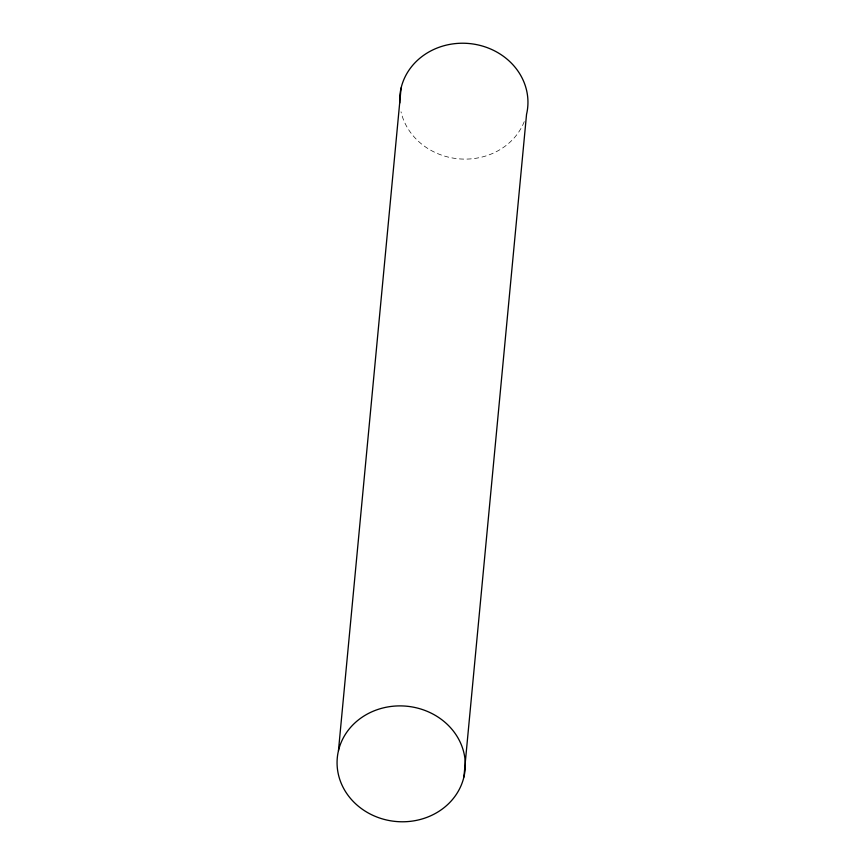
<?xml version="1.0" encoding="UTF-8"?>
<svg xmlns="http://www.w3.org/2000/svg" width="865" height="865" viewBox="0 0 865 865"><rect width="100%" height="100%" fill="white"/><g stroke="black" fill="none" stroke-linecap="round" stroke-linejoin="round"><path stroke-width="0.65" stroke-dasharray="4.33 3.24" d="M524.244 121.63A64.183 57.89 5.4 0 1 459.412 158.89A64.183 57.89 5.4 0 1 401.014 111.801"/><path stroke-width="1.3" d="M338.464 750.615L401.101 87.949M463.9 777.051A64.183 57.89 5.4 0 0 381.443 708.37A64.183 57.89 5.4 0 0 358.207 806.083A64.183 57.89 5.4 0 0 463.9 777.051L526.536 114.385A64.183 57.89 5.4 0 0 468.938 43.51A64.183 57.89 5.4 0 0 399.771 103"/></g></svg>
